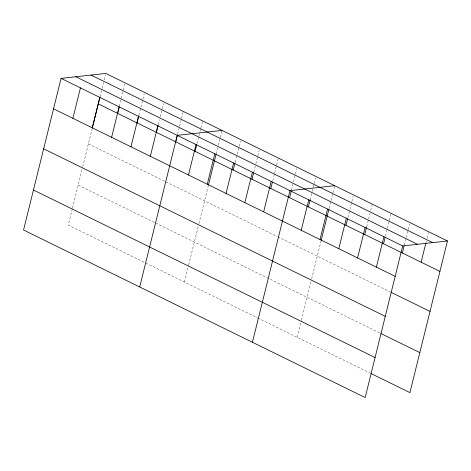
<?xml version="1.0" encoding="UTF-8"?>
<svg xmlns="http://www.w3.org/2000/svg" width="471" height="471" viewBox="0 0 471 471"><rect width="100%" height="100%" fill="white"/><g stroke="black" fill="none" stroke-linecap="round" stroke-linejoin="round"><path stroke-width="0.35" stroke-dasharray="2.35 1.77" d="M72.369 208.653L68.301 225.079L145.092 262.736M72.546 207.935L82.596 167.323M82.772 166.61L92.11 128.877M100.046 96.802L101.977 89.013M102.148 88.307L103.549 82.643M104.25 79.817L105.48 74.86M119.404 106.293L123.261 90.726M123.437 90.014L124.839 84.35M138.939 115.083L144.197 93.847M158.297 124.574L159.528 119.622M160.228 116.79L163.555 103.343M177.655 134.07L179.41 126.993M179.586 126.281L181.335 119.204M181.512 118.498L183.089 112.127M197.013 143.561L198.768 136.484M198.945 135.778L199.816 132.239M199.992 131.533L200.693 128.701M200.87 127.988L202.448 121.618M184.455 282.041L188.518 265.615M188.694 264.902L198.22 226.416M198.921 223.572L208.259 185.839M216.201 153.764L218.126 145.981M218.303 145.268L220.051 138.191M220.228 137.485L221.806 131.115M235.164 162.271L240.416 141.035M253.775 172.192L255.706 164.408M255.883 163.702L257.631 156.619M257.808 155.913L259.209 150.249M272.744 180.699L274.493 173.622M274.67 172.916L276.418 165.833M276.595 165.127L278.173 158.756M291.531 189.913L296.789 168.683M310.148 199.839L312.073 192.05M312.249 191.344L313.121 187.805M313.297 187.099L313.998 184.267M314.175 183.555L315.576 177.897M297.189 337.33L301.252 320.898M301.434 320.186L310.954 281.699M311.661 278.861L320.998 241.128M329.111 208.347L330.86 201.264M331.036 200.558L332.791 193.481M332.962 192.774L334.54 186.398M347.898 217.561L353.156 196.325M366.685 226.775L368.44 219.692M368.616 218.986L370.018 213.322M370.718 210.496L372.119 204.832M385.478 235.989L387.227 228.912M387.403 228.2L389.158 221.123M389.329 220.416L390.906 214.046M404.265 245.203L406.02 238.126M406.19 237.413L409.523 223.966M426.031 242.382L426.385 240.969M427.085 238.138L428.486 232.474M88.401 143.873L164.544 181.217M165.833 181.853L277.113 236.424M277.76 236.742L390.5 292.032M78.204 185.085L154.988 222.742M155.636 223.06L380.297 333.238M145.739 263.053L257.019 317.625M257.666 317.943L370.4 373.232"/><path stroke-width="0.71" d="M447.45 240.981L105.828 73.441L61.077 78.386L23.55 230.019L365.172 397.559L402.699 245.921L447.45 240.981L409.923 392.614L371.048 373.55M72.899 118.315L80.435 87.877M92.263 127.812L99.793 97.373M92.287 128.165L99.876 97.509M111.621 137.302L119.151 106.864M117.656 113.376L119.234 107.005M130.979 146.799L138.509 116.361M137.014 122.866L138.762 115.789M150.337 156.29L157.867 125.857M156.372 132.363L158.126 125.286M139.699 286.98L177.226 135.348L221.982 130.408M175.73 141.853L177.485 134.777M188.482 175L196.018 144.562M195.088 151.35L196.666 144.98M207.275 184.214L214.805 153.776M208.441 185.127L216.024 154.47M226.062 193.428L233.592 162.99M233.239 170.055L234.988 162.978M244.849 202.642L252.385 172.203M252.026 179.274L253.604 172.904M263.642 211.856L271.172 181.423M270.813 188.488L272.391 182.118M252.438 342.27L289.959 190.637L334.716 185.692M289.606 197.702L291.178 191.332M301.216 230.284L308.752 199.851M308.393 206.916L310.148 199.839M320.009 239.504L327.539 209.065M321.175 240.41L328.935 209.053M338.796 248.717L346.332 218.279M345.973 225.344L347.551 218.974M357.589 257.931L365.119 227.493M364.76 234.558L366.515 227.481M376.376 267.145L383.906 236.707M383.553 243.772L385.125 237.402M402.34 252.986L404.089 245.909M421.127 262.2L425.861 243.089M91.062 75.072L432.684 242.612M75.843 76.755L417.465 244.29M61.077 78.386L402.699 245.921M98.298 103.879L439.92 271.42M53.541 108.825L395.163 276.359M391.148 292.35L430.017 311.413M43.644 148.818L385.266 316.353M380.951 333.556L419.82 352.62M33.447 190.025L375.069 357.56"/></g></svg>
